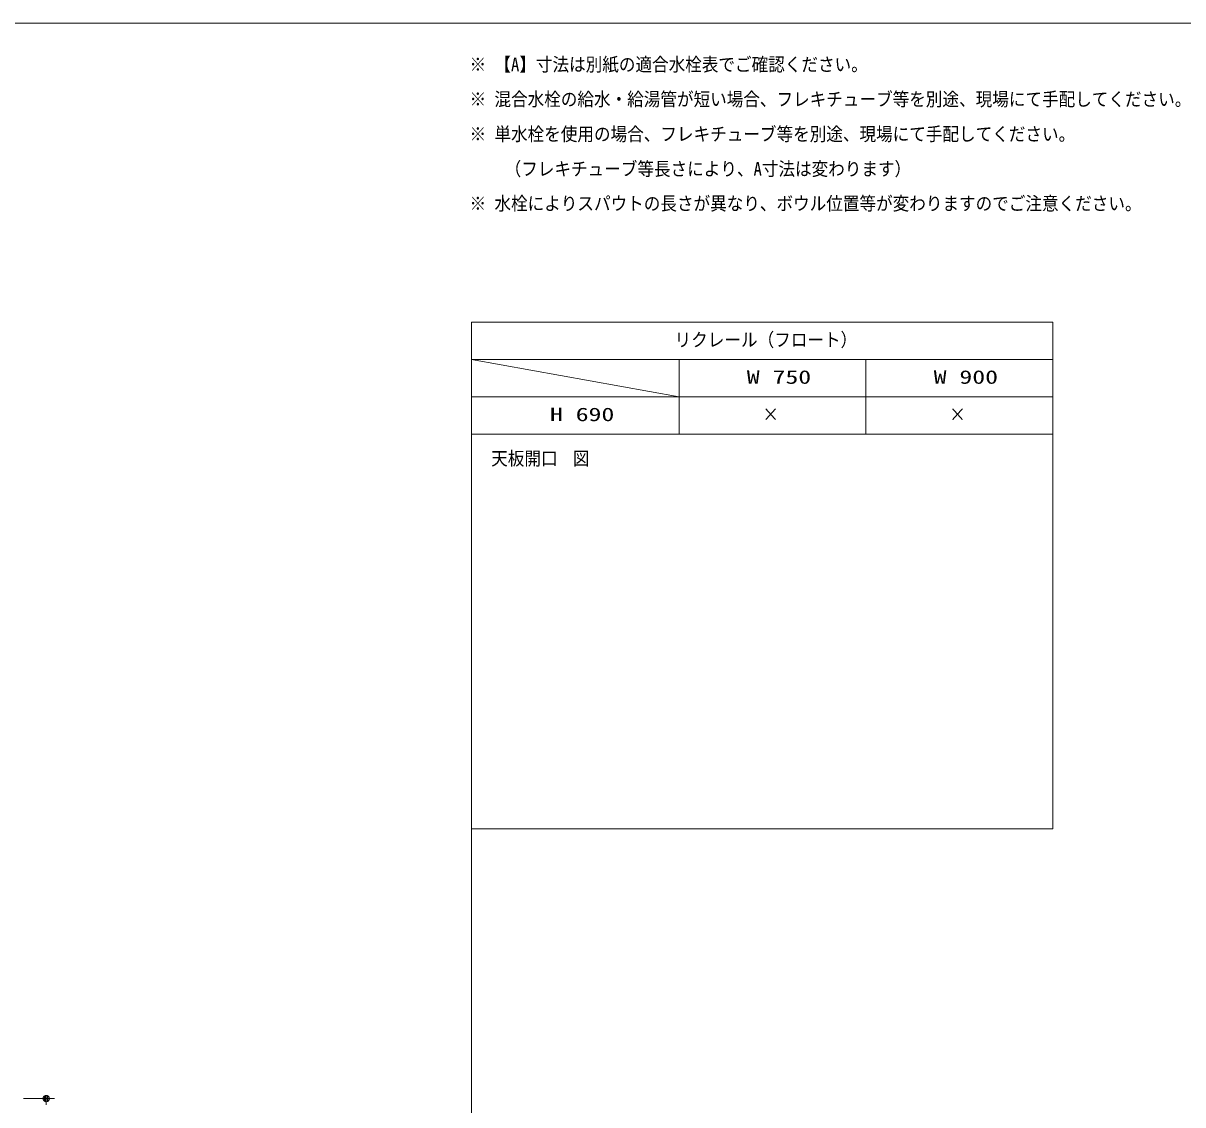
# Model space of a CAD drawing. Units: millimetres, scale not verified. Extents: x -6062 to 6062, y -3045 to 3045.
# Drawn here: x -1447 to 1345, y 165 to 2770 of the extents above; entities that cross this region are included whole.
import ezdxf
from ezdxf.enums import TextEntityAlignment as Align

# ---------------------------------------------------------------- set-up
doc = ezdxf.new("R2010")
doc.units = ezdxf.units.MM
doc.header["$LTSCALE"] = 20
for name, color, linetype, lineweight in [('0-0_1図面枠', 7, 'Continuous', 9), ('0-3_0', 7, 'Continuous', 9), ('0-4_2寸法-1', 7, 'Continuous', 9)]:
    doc.layers.add(name, color=color, linetype=linetype, lineweight=lineweight)
doc.styles.add('ＭＳ ゴシック', font='')
doc.styles.get('ＭＳ ゴシック').set_extended_font_data('MS Gothic')

# ---------------------------------------------------------------- blocks, each defined once
blk = doc.blocks.new('グループ-2')
at = {"layer": '0-0_1図面枠'}
blk.add_lwpolyline([(-80000, 55400), (80000, 55400), (80000, -55400), (-80000, -55400)], close=True, dxfattribs=at)
blk = doc.blocks.new('図面枠')
at = {"layer": '0-0_1図面枠'}
blk.add_blockref('グループ-2', (0, 0), dxfattribs=at)
blk = doc.blocks.new('グループ-4')
at = {"layer": '0-0_1図面枠'}
for p, q in [((28400, 41000), (28400, -48600)), ((56400, 39200), (28400, 39200)), ((28400, 39200), (38400, 37400)), ((38400, 35600), (38400, 39200)), ((47400, 35600), (47400, 39200)), ((28400, 37400), (56400, 37400))]:
    blk.add_line(p, q, dxfattribs=at)
for points in [[(28400, 41000), (56400, 41000), (56400, 35600), (28400, 35600)], [(28400, 35600), (56400, 35600), (56400, 16600), (28400, 16600)]]:
    blk.add_lwpolyline(points, close=True, dxfattribs=at)
blk = doc.blocks.new('_Dot')
at = {"layer": '0-3_0'}
for p, q in [((-10, 0), (-20, 0)), ((9.78, 2), (-9.78, 2)), ((7.99, 6), (-7.99, 6)), ((9.16, -3.98), (-9.16, -3.98)), ((6, -7.98), (-6, -7.98))]:
    blk.add_line(p, q, dxfattribs=at)
for points in [[(10, 0), (9.92, 1.25), (9.69, 2.49), (9.3, 3.68), (8.76, 4.82), (8.09, 5.88), (7.29, 6.85), (6.37, 7.71), (5.36, 8.44), (4.26, 9.05), (3.09, 9.51), (1.87, 9.82), (0.63, 9.98), (-0.63, 9.98), (-1.87, 9.82), (-3.09, 9.51), (-4.26, 9.05), (-5.36, 8.44), (-6.37, 7.71), (-7.29, 6.85), (-8.09, 5.88), (-8.76, 4.82), (-9.3, 3.68), (-9.69, 2.49), (-9.92, 1.25), (-10, 0), (0, 0)], [(-10, 0), (-9.92, -1.25), (-9.69, -2.49), (-9.3, -3.68), (-8.76, -4.82), (-8.09, -5.88), (-7.29, -6.85), (-6.37, -7.71), (-5.36, -8.44), (-4.26, -9.05), (-3.09, -9.51), (-1.87, -9.82), (-0.63, -9.98), (0.63, -9.98), (1.87, -9.82), (3.09, -9.51), (4.26, -9.05), (5.36, -8.44), (6.37, -7.71), (7.29, -6.85), (8.09, -5.88), (8.76, -4.82), (9.3, -3.68), (9.69, -2.49), (9.92, -1.25), (10, 0), (0, 0)]]:
    blk.add_lwpolyline(points, close=True, dxfattribs=at)

msp = doc.modelspace()

# ---------------------------------------------------------------- linework, layer by layer
at = {"layer": '0-4_2寸法-1'}
msp.add_line((-1446.5, 180), (-1371.5, 180), dxfattribs=at)

# ---------------------------------------------------------------- block references
at = {"layer": '0-0_1図面枠', "xscale": 0.05, "yscale": 0.05}
for name in ['図面枠', 'グループ-4']:
    msp.add_blockref(name, (-1787.5, 0), dxfattribs=at)
at = {"layer": '0-4_2寸法-1', "xscale": 0.7503418, "yscale": 0.7503418, "rotation": 90}
msp.add_blockref('_Dot', (-1391.5, 180), dxfattribs=at)

# ---------------------------------------------------------------- texts
at = {"layer": '0-0_1図面枠', "style": 'ＭＳ ゴシック'}
for s, width, p in [('※ 【A】寸法は別紙の適合水栓表でご確認ください。', 0.9, (-372.1, 2644.66)), ('※ 混合水栓の給水・給湯管が短い場合、フレキチューブ等を別途、現場にて手配してください。', 0.9, (-372.1, 2560.96)), ('※ 単水栓を使用の場合、フレキチューブ等を別途、現場にて手配してください。', 0.9, (-372.1, 2477.03)), ('\u3000\u3000（フレキチューブ等長さにより、A寸法は変わります）', 0.9, (-367.5, 2393.1)), ('※ 水栓によりスパウトの長さが異なり、ボウル位置等が変わりますのでご注意ください。', 0.9, (-372.1, 2309.78)), ('リクレール（フロート）', 0.9, (121.75, 1981.54)), ('W 750', 1.4, (295.55, 1891.74)), ('W 900', 1.4, (745.55, 1891.74)), ('H 690', 1.4, (-178.49, 1801.74)), ('×', 0.9, (333.01, 1801.83)), ('×', 0.9, (783.01, 1801.83)), ('天板開口', 0.9, (-320, 1695.64)), ('図', 0.9, (-123.27, 1695.64))]:
    msp.add_text(s, height=32.55, dxfattribs=dict(at, width=width)).set_placement(p, align=Align.BOTTOM_LEFT)

doc.saveas('drawing.dxf')
